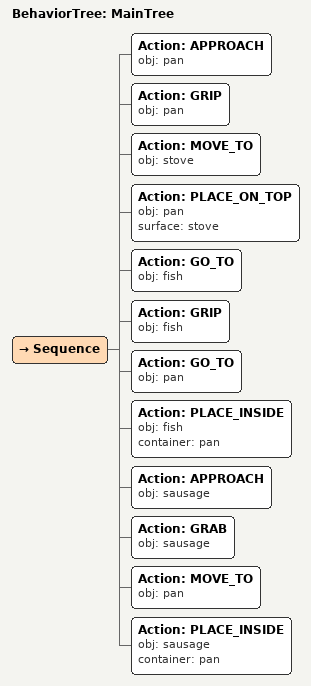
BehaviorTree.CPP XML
<root main_tree_to_execute="MainTree">
  <BehaviorTree ID="MainTree">
    <Sequence>
      <!-- Approach pan -->
      <Action ID="APPROACH" obj="pan" />
      <!-- Grip pan -->
      <Action ID="GRIP" obj="pan" />
      <!-- Move to stove -->
      <Action ID="MOVE_TO" obj="stove" />
      <!-- Place pan on stove -->
      <Action ID="PLACE_ON_TOP" obj="pan" surface="stove" />
      <!-- Go to fish -->
      <Action ID="GO_TO" obj="fish" />
      <!-- Grip fish -->
      <Action ID="GRIP" obj="fish" />
      <!-- Go to pan -->
      <Action ID="GO_TO" obj="pan" />
      <!-- Place fish inside pan -->
      <Action ID="PLACE_INSIDE" obj="fish" container="pan" />
      <!-- Approach sausage -->
      <Action ID="APPROACH" obj="sausage" />
      <!-- Grab sausage -->
      <Action ID="GRAB" obj="sausage" />
      <!-- Move to pan -->
      <Action ID="MOVE_TO" obj="pan" />
      <!-- Place sausage inside pan -->
      <Action ID="PLACE_INSIDE" obj="sausage" container="pan" />
    </Sequence>
  </BehaviorTree>
</root>
